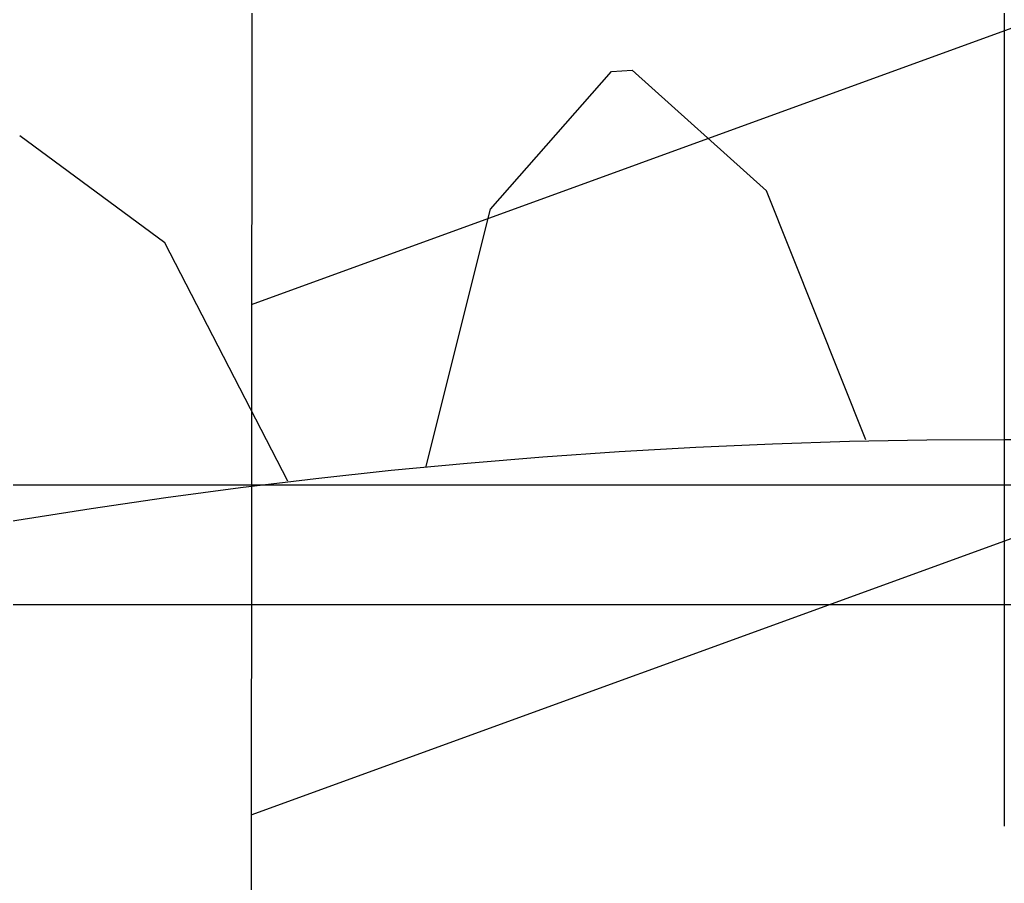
# Model space of a CAD drawing. Extents: x -381 to 213, y -63 to 250.
# Drawn here: x -128.32 to -118.06, y 70.52 to 79.53 of the extents above; entities that cross this region are included whole.
import ezdxf

# ---------------------------------------------------------------- set-up
doc = ezdxf.new("R2010")
doc.units = 0
doc.header["$MEASUREMENT"] = 0
for name, pattern in [('K5LT65535', [0]), ('K5LT_AXLED', [19.5, 15, -1.5, 1.5, -1.5]), ('K5LT_BASIC', [0])]:
    doc.linetypes.add(name, pattern=pattern)
doc.layers.add('Системный слой', color=7, linetype='Continuous')

# ---------------------------------------------------------------- blocks, each defined once
blk = doc.blocks.new('*U')
at = {"layer": 'Системный слой', "color": 5, "linetype": 'K5LT_BASIC'}
for p, q in [((-125.9, 86.86), (-125.928, 33.86)), ((89.916, 72.352), (90.133, 72.365)), ((89.916, 72.352), (90.133, 72.365))]:
    blk.add_line(p, q, dxfattribs=at)
at = {"layer": 'Системный слой', "color": 30, "linetype": 'K5LT_AXLED'}
for p, q in [((94.013, 5.981), (94.013, 74.478)), ((94.013, 5.981), (94.013, 74.478)), ((94.013, 5.982), (94.013, 72.497)), ((94.013, 5.982), (94.013, 72.497)), ((94.013, 5.981), (94.013, 70.516)), ((94.013, 5.981), (94.013, 70.516))]:
    blk.add_line(p, q, dxfattribs=at)
at = {"layer": 'Системный слой', "color": 5, "linetype": 'K5LT_BASIC'}
for points in [[(87.978, 68.223), (88.653, 70.914), (89.916, 72.352)], [(87.978, 68.223), (88.653, 70.914), (89.916, 72.352)], [(92.569, 68.509), (91.533, 71.108), (90.133, 72.365)], [(92.569, 68.509), (91.533, 71.108), (90.133, 72.365)], [(86.541, 68.078), (85.259, 70.564), (83.744, 71.681)], [(86.541, 68.078), (85.259, 70.564), (83.744, 71.681)]]:
    blk.add_lwpolyline(points, dxfattribs=at)
blk = doc.blocks.new('*F')
at = {"layer": 'Системный слой', "color": 5, "linetype": 'K5LT65535'}
for points in [[(64.596, 15.692), (64.596, 19.329), (62.012, 19.329), (59.428, 45.933), (-51.102, 45.933), (-51.102, 49.761), (-44.02, 51.483), (56.079, 51.483), (58.376, 49.186), (59.428, 45.933)], [(-51.58, 12.152), (-51.58, 15.788), (-42.68, 41.722), (-39.714, 44.689), (1.149, 44.689), (2.728, 43.11), (2.728, -18.333), (0.766, -21.534), (-1.148, -21.534)]]:
    blk.add_lwpolyline(points, dxfattribs=at)
at = {"layer": 'Системный слой', "color": 5, "linetype": 'K5LT_BASIC'}
blk.add_circle((94.013, 5.981), 62.534, dxfattribs=at)
blk.add_circle((94.013, 5.981), 62.534, dxfattribs=at)
at = {"layer": 'Системный слой'}
blk.add_blockref('*U', (0, 0), dxfattribs=at)
blk.add_blockref('*U', (0, 0), dxfattribs=at)
blk.add_blockref('*U', (0, 0), dxfattribs=at)
blk.add_blockref('*U', (0, 0), dxfattribs=at)
blk.add_blockref('*U', (0, 0), dxfattribs=at)
blk.add_blockref('*U', (0, 0), dxfattribs=at)
blk.add_blockref('*U', (0, 0), dxfattribs=at)
blk.add_blockref('*U', (0, 0), dxfattribs=at)
blk.add_blockref('*U', (0, 0), dxfattribs=at)
blk.add_blockref('*U', (0, 0), dxfattribs=at)
blk.add_blockref('*U', (0, 0), dxfattribs=at)
blk.add_blockref('*U', (0, 0), dxfattribs=at)
blk.add_blockref('*U', (0, 0), dxfattribs=at)
blk.add_blockref('*U', (0, 0), dxfattribs=at)
blk.add_blockref('*U', (0, 0), dxfattribs=at)
blk.add_blockref('*U', (0, 0), dxfattribs=at)
blk.add_blockref('*U', (0, 0), dxfattribs=at)
blk.add_blockref('*U', (0, 0), dxfattribs=at)
blk.add_blockref('*U', (0, 0), dxfattribs=at)
blk.add_blockref('*U', (0, 0), dxfattribs=at)
blk.add_blockref('*U', (0, 0), dxfattribs=at)
blk.add_blockref('*U', (0, 0), dxfattribs=at)
blk.add_blockref('*U', (0, 0), dxfattribs=at)
blk.add_blockref('*U', (0, 0), dxfattribs=at)
blk.add_blockref('*U', (0, 0), dxfattribs=at)
blk.add_blockref('*U', (0, 0), dxfattribs=at)
blk.add_blockref('*U', (0, 0), dxfattribs=at)
blk.add_blockref('*U', (0, 0), dxfattribs=at)
blk.add_blockref('*U', (0, 0), dxfattribs=at)
blk.add_blockref('*U', (0, 0), dxfattribs=at)
blk.add_blockref('*U', (0, 0), dxfattribs=at)
blk.add_blockref('*U', (0, 0), dxfattribs=at)
blk.add_blockref('*U', (0, 0), dxfattribs=at)
blk.add_blockref('*U', (0, 0), dxfattribs=at)
blk.add_blockref('*U', (0, 0), dxfattribs=at)
blk.add_blockref('*U', (0, 0), dxfattribs=at)
blk.add_blockref('*U', (0, 0), dxfattribs=at)
blk.add_blockref('*U', (0, 0), dxfattribs=at)
blk.add_blockref('*U', (0, 0), dxfattribs=at)
blk.add_blockref('*U', (0, 0), dxfattribs=at)
blk.add_blockref('*U', (0, 0), dxfattribs=at)
blk.add_blockref('*U', (0, 0), dxfattribs=at)
blk.add_blockref('*U', (0, 0), dxfattribs=at)
blk.add_blockref('*U', (0, 0), dxfattribs=at)
blk.add_blockref('*U', (0, 0), dxfattribs=at)
blk.add_blockref('*U', (0, 0), dxfattribs=at)
blk.add_blockref('*U', (0, 0), dxfattribs=at)
blk.add_blockref('*U', (0, 0), dxfattribs=at)
blk.add_blockref('*U', (0, 0), dxfattribs=at)
blk.add_blockref('*U', (0, 0), dxfattribs=at)
blk.add_blockref('*U', (0, 0), dxfattribs=at)
blk.add_blockref('*U', (0, 0), dxfattribs=at)
blk.add_blockref('*U', (0, 0), dxfattribs=at)
blk.add_blockref('*U', (0, 0), dxfattribs=at)
blk.add_blockref('*U', (0, 0), dxfattribs=at)
blk.add_blockref('*U', (0, 0), dxfattribs=at)
blk.add_blockref('*U', (0, 0), dxfattribs=at)
blk.add_blockref('*U', (0, 0), dxfattribs=at)
blk.add_blockref('*U', (0, 0), dxfattribs=at)
blk.add_blockref('*U', (0, 0), dxfattribs=at)
blk.add_blockref('*U', (0, 0), dxfattribs=at)
blk.add_blockref('*U', (0, 0), dxfattribs=at)
blk.add_blockref('*U', (0, 0), dxfattribs=at)
blk.add_blockref('*U', (0, 0), dxfattribs=at)
blk.add_blockref('*U', (0, 0), dxfattribs=at)
blk.add_blockref('*U', (0, 0), dxfattribs=at)
blk.add_blockref('*U', (0, 0), dxfattribs=at)
blk.add_blockref('*U', (0, 0), dxfattribs=at)
blk.add_blockref('*U', (0, 0), dxfattribs=at)
blk.add_blockref('*U', (0, 0), dxfattribs=at)
blk.add_blockref('*U', (0, 0), dxfattribs=at)
blk.add_blockref('*U', (0, 0), dxfattribs=at)
blk.add_blockref('*U', (0, 0), dxfattribs=at)
blk.add_blockref('*U', (0, 0), dxfattribs=at)
blk.add_blockref('*U', (0, 0), dxfattribs=at)
blk.add_blockref('*U', (0, 0), dxfattribs=at)
blk.add_blockref('*U', (0, 0), dxfattribs=at)
blk.add_blockref('*U', (0, 0), dxfattribs=at)
blk.add_blockref('*U', (0, 0), dxfattribs=at)
blk.add_blockref('*U', (0, 0), dxfattribs=at)
blk.add_blockref('*U', (0, 0), dxfattribs=at)
blk.add_blockref('*U', (0, 0), dxfattribs=at)
blk.add_blockref('*U', (0, 0), dxfattribs=at)
blk.add_blockref('*U', (0, 0), dxfattribs=at)
blk.add_blockref('*U', (0, 0), dxfattribs=at)
blk.add_blockref('*U', (0, 0), dxfattribs=at)
blk.add_blockref('*U', (0, 0), dxfattribs=at)
blk.add_blockref('*U', (0, 0), dxfattribs=at)
blk.add_blockref('*U', (0, 0), dxfattribs=at)
blk.add_blockref('*U', (0, 0), dxfattribs=at)
blk.add_blockref('*U', (0, 0), dxfattribs=at)
blk.add_blockref('*U', (0, 0), dxfattribs=at)
blk.add_blockref('*U', (0, 0), dxfattribs=at)
blk.add_blockref('*U', (0, 0), dxfattribs=at)
blk.add_blockref('*U', (0, 0), dxfattribs=at)
blk.add_blockref('*U', (0, 0), dxfattribs=at)
blk.add_blockref('*U', (0, 0), dxfattribs=at)
blk.add_blockref('*U', (0, 0), dxfattribs=at)
blk.add_blockref('*U', (0, 0), dxfattribs=at)
blk.add_blockref('*U', (0, 0), dxfattribs=at)
blk.add_blockref('*U', (0, 0), dxfattribs=at)
blk.add_blockref('*U', (0, 0), dxfattribs=at)
blk.add_blockref('*U', (0, 0), dxfattribs=at)
blk.add_blockref('*U', (0, 0), dxfattribs=at)
blk.add_blockref('*U', (0, 0), dxfattribs=at)
blk.add_blockref('*U', (0, 0), dxfattribs=at)
blk.add_blockref('*U', (0, 0), dxfattribs=at)
blk.add_blockref('*U', (0, 0), dxfattribs=at)
blk.add_blockref('*U', (0, 0), dxfattribs=at)
blk.add_blockref('*U', (0, 0), dxfattribs=at)
blk.add_blockref('*U', (0, 0), dxfattribs=at)
blk.add_blockref('*U', (0, 0), dxfattribs=at)
blk.add_blockref('*U', (0, 0), dxfattribs=at)
blk.add_blockref('*U', (0, 0), dxfattribs=at)
blk.add_blockref('*U', (0, 0), dxfattribs=at)
blk.add_blockref('*U', (0, 0), dxfattribs=at)
blk.add_blockref('*U', (0, 0), dxfattribs=at)
blk.add_blockref('*U', (0, 0), dxfattribs=at)
blk.add_blockref('*U', (0, 0), dxfattribs=at)
blk.add_blockref('*U', (0, 0), dxfattribs=at)
blk.add_blockref('*U', (0, 0), dxfattribs=at)
blk.add_blockref('*U', (0, 0), dxfattribs=at)
blk.add_blockref('*U', (0, 0), dxfattribs=at)
blk.add_blockref('*U', (0, 0), dxfattribs=at)
blk.add_blockref('*U', (0, 0), dxfattribs=at)
blk.add_blockref('*U', (0, 0), dxfattribs=at)
blk.add_blockref('*U', (0, 0), dxfattribs=at)
blk.add_blockref('*U', (0, 0), dxfattribs=at)
blk.add_blockref('*U', (0, 0), dxfattribs=at)
blk.add_blockref('*U', (0, 0), dxfattribs=at)
blk.add_blockref('*U', (0, 0), dxfattribs=at)
blk.add_blockref('*U', (0, 0), dxfattribs=at)
blk.add_blockref('*U', (0, 0), dxfattribs=at)
blk.add_blockref('*U', (0, 0), dxfattribs=at)
blk.add_blockref('*U', (0, 0), dxfattribs=at)
blk.add_blockref('*U', (0, 0), dxfattribs=at)
blk.add_blockref('*U', (0, 0), dxfattribs=at)
blk.add_blockref('*U', (0, 0), dxfattribs=at)
blk.add_blockref('*U', (0, 0), dxfattribs=at)
blk.add_blockref('*U', (0, 0), dxfattribs=at)
blk.add_blockref('*U', (0, 0), dxfattribs=at)
blk.add_blockref('*U', (0, 0), dxfattribs=at)
blk.add_blockref('*U', (0, 0), dxfattribs=at)
blk.add_blockref('*U', (0, 0), dxfattribs=at)
blk.add_blockref('*U', (0, 0), dxfattribs=at)
blk.add_blockref('*U', (0, 0), dxfattribs=at)
blk.add_blockref('*U', (0, 0), dxfattribs=at)
blk.add_blockref('*U', (0, 0), dxfattribs=at)
blk.add_blockref('*U', (0, 0), dxfattribs=at)
blk.add_blockref('*U', (0, 0), dxfattribs=at)
blk.add_blockref('*U', (0, 0), dxfattribs=at)
blk.add_blockref('*U', (0, 0), dxfattribs=at)
blk.add_blockref('*U', (0, 0), dxfattribs=at)
blk.add_blockref('*U', (0, 0), dxfattribs=at)
blk.add_blockref('*U', (0, 0), dxfattribs=at)
blk.add_blockref('*U', (0, 0), dxfattribs=at)
blk.add_blockref('*U', (0, 0), dxfattribs=at)
blk.add_blockref('*U', (0, 0), dxfattribs=at)
blk.add_blockref('*U', (0, 0), dxfattribs=at)
blk.add_blockref('*U', (0, 0), dxfattribs=at)
blk.add_blockref('*U', (0, 0), dxfattribs=at)
blk.add_blockref('*U', (0, 0), dxfattribs=at)
blk.add_blockref('*U', (0, 0), dxfattribs=at)
blk.add_blockref('*U', (0, 0), dxfattribs=at)
blk.add_blockref('*U', (0, 0), dxfattribs=at)
blk.add_blockref('*U', (0, 0), dxfattribs=at)
blk.add_blockref('*U', (0, 0), dxfattribs=at)
blk.add_blockref('*U', (0, 0), dxfattribs=at)
blk.add_blockref('*U', (0, 0), dxfattribs=at)
blk.add_blockref('*U', (0, 0), dxfattribs=at)
blk.add_blockref('*U', (0, 0), dxfattribs=at)
blk.add_blockref('*U', (0, 0), dxfattribs=at)
blk.add_blockref('*U', (0, 0), dxfattribs=at)
blk.add_blockref('*U', (0, 0), dxfattribs=at)
blk.add_blockref('*U', (0, 0), dxfattribs=at)
blk.add_blockref('*U', (0, 0), dxfattribs=at)
blk.add_blockref('*U', (0, 0), dxfattribs=at)
blk.add_blockref('*U', (0, 0), dxfattribs=at)
blk.add_blockref('*U', (0, 0), dxfattribs=at)
blk.add_blockref('*U', (0, 0), dxfattribs=at)
blk.add_blockref('*U', (0, 0), dxfattribs=at)
blk.add_blockref('*U', (0, 0), dxfattribs=at)
blk.add_blockref('*U', (0, 0), dxfattribs=at)
blk.add_blockref('*U', (0, 0), dxfattribs=at)
blk.add_blockref('*U', (0, 0), dxfattribs=at)
blk.add_blockref('*U', (0, 0), dxfattribs=at)
blk.add_blockref('*U', (0, 0), dxfattribs=at)
blk.add_blockref('*U', (0, 0), dxfattribs=at)
blk.add_blockref('*U', (0, 0), dxfattribs=at)
blk.add_blockref('*U', (0, 0), dxfattribs=at)
blk.add_blockref('*U', (0, 0), dxfattribs=at)
blk.add_blockref('*U', (0, 0), dxfattribs=at)
blk.add_blockref('*U', (0, 0), dxfattribs=at)
blk.add_blockref('*U', (0, 0), dxfattribs=at)
blk.add_blockref('*U', (0, 0), dxfattribs=at)
blk.add_blockref('*U', (0, 0), dxfattribs=at)
blk.add_blockref('*U', (0, 0), dxfattribs=at)
blk.add_blockref('*U', (0, 0), dxfattribs=at)
blk.add_blockref('*U', (0, 0), dxfattribs=at)
blk.add_blockref('*U', (0, 0), dxfattribs=at)
blk.add_blockref('*U', (0, 0), dxfattribs=at)
blk.add_blockref('*U', (0, 0), dxfattribs=at)
blk.add_blockref('*U', (0, 0), dxfattribs=at)
blk.add_blockref('*U', (0, 0), dxfattribs=at)
blk.add_blockref('*U', (0, 0), dxfattribs=at)
blk.add_blockref('*U', (0, 0), dxfattribs=at)
blk.add_blockref('*U', (0, 0), dxfattribs=at)

msp = doc.modelspace()

# ---------------------------------------------------------------- hatches: boundary and pattern name
at = {"layer": 'Системный слой'}
h = msp.add_hatch(dxfattribs=at)
h.set_pattern_fill('Металл', color=0, style=0, pattern_type=0)
h.set_pattern_definition([(20, (0, 0), (-1.7101, 4.69846), [])])
h.paths.add_polyline_path([(-110.15, 86.852), (-125.9, 86.86), (-125.928, 33.86), (-110.178, 33.852)])

# ---------------------------------------------------------------- block references
for name, p in [('*F', (-96.515, 28.741)), ('*F', (-212.068, 6.637)), ('*U', (0, 0)), ('*U', (0, 0)), ('*U', (0, 0)), ('*U', (0, 0)), ('*U', (0, 0)), ('*U', (0, 0)), ('*U', (0, 0)), ('*U', (0, 0)), ('*U', (0, 0)), ('*U', (0, 0)), ('*U', (0, 0)), ('*U', (0, 0)), ('*U', (0, 0)), ('*U', (0, 0))]:
    msp.add_blockref(name, p, dxfattribs=at)

doc.saveas('drawing.dxf')
